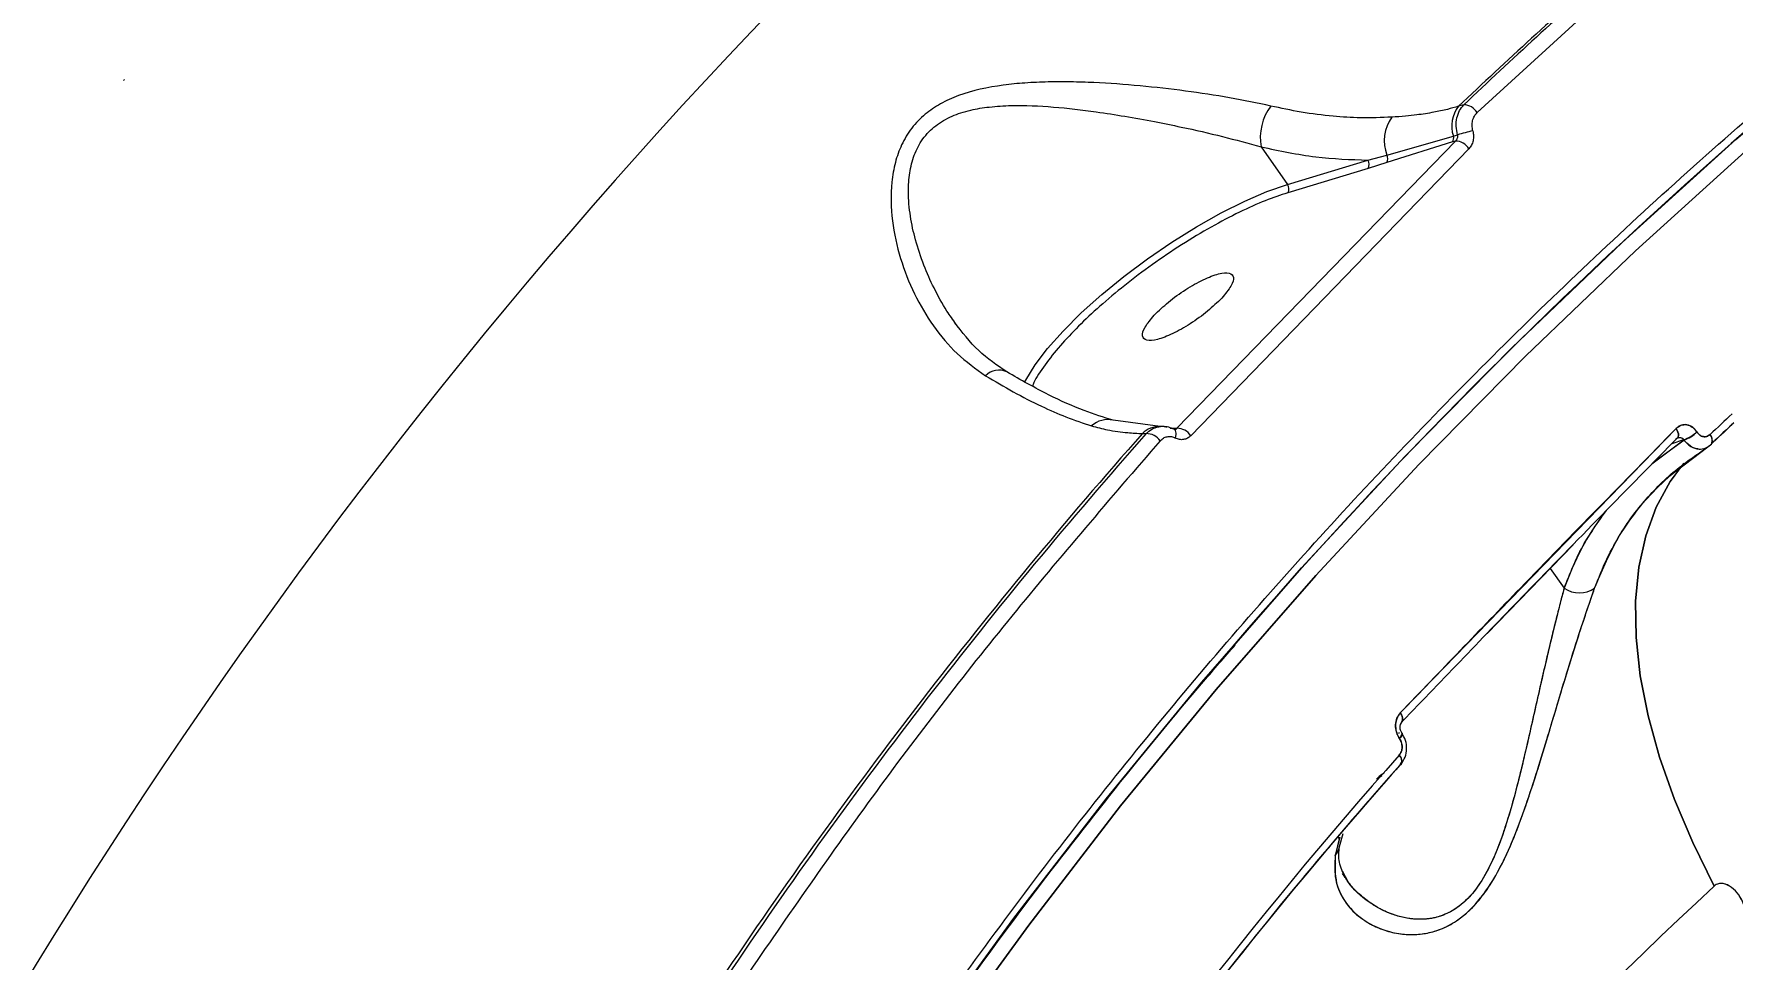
# Model space of a CAD drawing. Header units: millimetres. Extents: x -7083 to 7374, y -8368 to 7509.
# Drawn here: x 1750.2 to 1890.3, y -1265.2 to -1188.9 of the extents above; entities that cross this region are included whole.
import ezdxf

# ---------------------------------------------------------------- set-up
doc = ezdxf.new("R2010")
doc.units = ezdxf.units.MM
for name, color, linetype in [('DIKOM_ОБЪЕКТ', 7, 'Continuous'), ('DIKOM_РАЗМЕР_ЗОНА', 7, 'Continuous'), ('DIKOM_РАЗМЕР_ОБЪЕКТА', 7, 'Continuous')]:
    doc.layers.add(name, color=color, linetype=linetype)
doc.styles.add('style1', font='arial.ttf', dxfattribs={"width": 0.8})
doc.dimstyles.new('1-50', dxfattribs={"dimtxt": 300, "dimasz": 200, "dimexe": 100, "dimexo": 0, "dimgap": 100, "dimtad": 1, "dimtxsty": 'style1', "dimcen": 200, "dimclrd": 7, "dimclre": 7, "dimclrt": 7, "dimadec": 1, "dimazin": 2, "dimtfac": 1, "dimtmove": 0, "dimatfit": 2, "dimfxl": 0, "dimlwd": 25, "dimlwe": 18, "dimarcsym": 0})

# ---------------------------------------------------------------- blocks, each defined once
blk = doc.blocks.new('*D10')
at = {"layer": 'Defpoints', "color": 0, "transparency": 16777216}
for p in [(4593.55, 648.92), (-5583.43, 647.96), (4593.55, -5902.54)]:
    blk.add_point(p, dxfattribs=at)
at = {"layer": 'DIKOM_РАЗМЕР_ОБЪЕКТА', "color": 7, "lineweight": 18, "transparency": 16777216}
for p, q in [((4593.55, 648.92), (4593.55, -6002.54)), ((-5583.43, 647.96), (-5583.43, -6002.54))]:
    blk.add_line(p, q, dxfattribs=at)
at = {"layer": 'DIKOM_РАЗМЕР_ОБЪЕКТА', "color": 7, "lineweight": 25, "transparency": 16777216}
blk.add_line((-5383.43, -5902.54), (4393.55, -5902.54), dxfattribs=at)
at = {"layer": 'DIKOM_РАЗМЕР_ОБЪЕКТА', "color": 7, "transparency": 16777216}
for points in [[(-5383.43, -5869.2), (-5383.43, -5935.87), (-5583.43, -5902.54)], [(4393.55, -5869.2), (4393.55, -5935.87), (4593.55, -5902.54)]]:
    blk.add_solid(points, dxfattribs=at)
at = {"layer": 'DIKOM_РАЗМЕР_ОБЪЕКТА', "color": 7, "transparency": 16777216, "insert": (-226.13, -5649.37), "char_height": 300, "attachment_point": 5, "style": 'style1'}
blk.add_mtext('10150', dxfattribs=at)
blk = doc.blocks.new('*D11')
at = {"layer": 'Defpoints', "color": 0, "transparency": 16777216}
for p in [(-321.71, 5509.06), (-348.71, -4811.52), (5568.58, -4811.52)]:
    blk.add_point(p, dxfattribs=at)
at = {"layer": 'DIKOM_РАЗМЕР_ОБЪЕКТА', "color": 7, "lineweight": 18, "transparency": 16777216}
for p, q in [((-321.71, 5509.06), (5668.58, 5509.06)), ((-348.71, -4811.52), (5668.58, -4811.52))]:
    blk.add_line(p, q, dxfattribs=at)
at = {"layer": 'DIKOM_РАЗМЕР_ОБЪЕКТА', "color": 7, "lineweight": 25, "transparency": 16777216}
blk.add_line((5568.58, 5309.06), (5568.58, -4611.52), dxfattribs=at)
at = {"layer": 'DIKOM_РАЗМЕР_ОБЪЕКТА', "color": 7, "transparency": 16777216}
for points in [[(5535.25, 5309.06), (5601.91, 5309.06), (5568.58, 5509.06)], [(5535.25, -4611.52), (5601.91, -4611.52), (5568.58, -4811.52)]]:
    blk.add_solid(points, dxfattribs=at)
at = {"layer": 'DIKOM_РАЗМЕР_ОБЪЕКТА', "color": 7, "transparency": 16777216, "insert": (5315.31, 775.23), "char_height": 300, "attachment_point": 5, "rotation": 90, "style": 'style1'}
blk.add_mtext('10300', dxfattribs=at)
blk = doc.blocks.new('*D12')
at = {"layer": 'Defpoints', "color": 0, "transparency": 16777216}
for p in [(-621.71, 7509.06), (-373.6, -6811.53), (7273.89, -6811.53)]:
    blk.add_point(p, dxfattribs=at)
at = {"layer": 'DIKOM_РАЗМЕР_ЗОНА', "color": 7, "lineweight": 18, "transparency": 16777216}
for p, q in [((-621.71, 7509.06), (7373.89, 7509.06)), ((-373.6, -6811.53), (7373.89, -6811.53))]:
    blk.add_line(p, q, dxfattribs=at)
at = {"layer": 'DIKOM_РАЗМЕР_ЗОНА', "color": 7, "lineweight": 25, "transparency": 16777216}
blk.add_line((7273.89, 7309.06), (7273.89, -6611.53), dxfattribs=at)
at = {"layer": 'DIKOM_РАЗМЕР_ЗОНА', "color": 7, "transparency": 16777216}
for points in [[(7240.56, 7309.06), (7307.22, 7309.06), (7273.89, 7509.06)], [(7240.56, -6611.53), (7307.22, -6611.53), (7273.89, -6811.53)]]:
    blk.add_solid(points, dxfattribs=at)
at = {"layer": 'DIKOM_РАЗМЕР_ЗОНА', "color": 7, "transparency": 16777216, "insert": (7020.62, 1288.25), "char_height": 300, "attachment_point": 5, "rotation": 90, "style": 'style1'}
blk.add_mtext('14300', dxfattribs=at)
blk = doc.blocks.new('*D13')
at = {"layer": 'Defpoints', "color": 0, "transparency": 16777216}
for p in [(6593.53, 996.24), (-7083.43, 647.96), (6593.53, -8268.31)]:
    blk.add_point(p, dxfattribs=at)
at = {"layer": 'DIKOM_РАЗМЕР_ЗОНА', "color": 7, "lineweight": 18, "transparency": 16777216}
for p, q in [((6593.53, 996.24), (6593.53, -8368.31)), ((-7083.43, 647.96), (-7083.43, -8368.31))]:
    blk.add_line(p, q, dxfattribs=at)
at = {"layer": 'DIKOM_РАЗМЕР_ЗОНА', "color": 7, "lineweight": 25, "transparency": 16777216}
blk.add_line((-6883.43, -8268.31), (6393.53, -8268.31), dxfattribs=at)
at = {"layer": 'DIKOM_РАЗМЕР_ЗОНА', "color": 7, "transparency": 16777216}
for points in [[(-6883.43, -8234.97), (-6883.43, -8301.64), (-7083.43, -8268.31)], [(6393.53, -8234.97), (6393.53, -8301.64), (6593.53, -8268.31)]]:
    blk.add_solid(points, dxfattribs=at)
at = {"layer": 'DIKOM_РАЗМЕР_ЗОНА', "color": 7, "transparency": 16777216, "insert": (322.1, -8015.03), "char_height": 300, "attachment_point": 5, "style": 'style1'}
blk.add_mtext('13650', dxfattribs=at)

msp = doc.modelspace()

# ---------------------------------------------------------------- linework, layer by layer
at = {"layer": 'DIKOM_ОБЪЕКТ', "color": 7, "linetype": 'Continuous', "lineweight": 15}
for p, q in [((1881.348, -1184.333), (1869.307, -1195.346)), ((1757.633, -1192.685), (1757.722, -1192.616)), ((1868.215, -1194.694), (1867.777, -1194.824)), ((1844.544, -1221.394), (1867.512, -1197.69)), ((1861.862, -1198.85), (1867.348, -1197.281)), ((1867.512, -1197.69), (1867.271, -1197.763)), ((1867.348, -1197.281), (1867.687, -1197.178)), ((1868.625, -1198.326), (1845.676, -1222.011)), ((1851.48, -1198.171), (1853.664, -1201.275)), ((1860.29, -1199.264), (1861.862, -1198.85)), ((1867.271, -1197.763), (1861.849, -1199.463)), ((1853.664, -1201.275), (1860.29, -1199.264)), ((1860.309, -1199.95), (1853.683, -1201.961)), ((1861.849, -1199.463), (1860.309, -1199.95)), ((1843.152, -1221.241), (1839.289, -1220.738)), ((1843.369, -1221.243), (1843.151, -1221.241)), ((1843.983, -1221.383), (1844.486, -1221.394)), ((1844.331, -1221.496), (1844.295, -1221.478)), ((1844.355, -1221.501), (1844.331, -1221.496)), ((1844.486, -1221.394), (1844.544, -1221.394)), ((1862.972, -1244.88), (1885.724, -1221.413)), ((1841.692, -1221.831), (1842.005, -1221.835)), ((1886.36, -1222.362), (1883.724, -1224.346)), ((1883.862, -1224.204), (1886.36, -1222.362)), ((1885.13, -1225.372), (1888.353, -1222.917)), ((1886.346, -1222.341), (1885.36, -1222.669)), ((1885.855, -1222.186), (1885.851, -1222.187)), ((1886.36, -1222.362), (1886.346, -1222.341)), ((1887.444, -1221.699), (1887.429, -1221.677)), ((1887.429, -1221.677), (1887.444, -1221.699)), ((1888.168, -1223.045), (1888.56, -1222.761)), ((1885.042, -1225.455), (1884.797, -1225.683)), ((1877.228, -1231.002), (1870.125, -1238.328)), ((1875.332, -1232.957), (1876.485, -1234.596)), ((1862.617, -1245.793), (1862.602, -1245.793)), ((1862.902, -1246.529), (1862.814, -1246.58)), ((1863.114, -1246.552), (1863.1, -1246.531)), ((1862.895, -1246.982), (1862.91, -1247.003)), ((1862.91, -1247.003), (1862.895, -1246.982)), ((1862.934, -1249.192), (1863.073, -1248.949)), ((1863.071, -1248.965), (1862.934, -1249.192)), ((1861.453, -1250.077), (1861.328, -1250.152)), ((1857.987, -1255.134), (1857.606, -1256.658)), ((1857.958, -1255.168), (1857.606, -1256.658)), ((1857.953, -1255.912), (1858.245, -1254.825)), ((1857.611, -1256.75), (1857.593, -1256.587)), ((1857.607, -1257.31), (1857.641, -1257.358)), ((1858.184, -1258.13), (1858.547, -1258.646))]:
    msp.add_line(p, q, dxfattribs=at)
at = {"layer": 'DIKOM_ОБЪЕКТ', "color": 7, "linetype": 'Continuous', "lineweight": 15, "flags": 128}
for points in [[(1777.11, -1359.957), (1777.472, -1359.009), (1782.067, -1347.537), (1787.012, -1336.217), (1792.302, -1325.055), (1797.934, -1314.06), (1803.905, -1303.238), (1810.21, -1292.597), (1816.846, -1282.143), (1823.808, -1271.883), (1831.091, -1261.824), (1838.691, -1251.973), (1846.603, -1242.335), (1854.822, -1232.919), (1863.342, -1223.728), (1872.158, -1214.77), (1881.263, -1206.051), (1890.652, -1197.575), (1900.32, -1189.35), (1910.258, -1181.379), (1920.462, -1173.668), (1930.923, -1166.223)], [(1930.923, -1166.223), (1920.462, -1173.668), (1910.258, -1181.379), (1900.32, -1189.35), (1890.652, -1197.575), (1881.263, -1206.051), (1872.158, -1214.77), (1863.342, -1223.728), (1854.822, -1232.919), (1846.603, -1242.335), (1838.691, -1251.973), (1831.091, -1261.824), (1823.808, -1271.883), (1816.846, -1282.143), (1810.21, -1292.597), (1803.905, -1303.238), (1797.934, -1314.06), (1792.302, -1325.055), (1787.012, -1336.217), (1785.122, -1340.432)], [(1774.59, -1370.93), (1778.824, -1359.342), (1783.408, -1347.898), (1788.341, -1336.604), (1793.618, -1325.469), (1799.237, -1314.5), (1805.194, -1303.703), (1811.484, -1293.087), (1818.105, -1282.658), (1825.05, -1272.422), (1832.316, -1262.387), (1839.899, -1252.559), (1847.792, -1242.944), (1855.991, -1233.549), (1864.491, -1224.381), (1873.286, -1215.444), (1882.37, -1206.745), (1891.737, -1198.289), (1901.382, -1190.083), (1911.297, -1182.131), (1921.476, -1174.439), (1931.913, -1167.012)], [(1931.913, -1167.012), (1921.476, -1174.439), (1911.297, -1182.131), (1901.382, -1190.083), (1891.737, -1198.289), (1882.37, -1206.745), (1873.286, -1215.444), (1864.491, -1224.381), (1855.991, -1233.549), (1847.792, -1242.944), (1839.899, -1252.559), (1832.316, -1262.387), (1825.05, -1272.422), (1818.105, -1282.658), (1811.484, -1293.087), (1805.194, -1303.703), (1799.237, -1314.5), (1793.618, -1325.469), (1788.341, -1336.604), (1783.408, -1347.898), (1778.824, -1359.342), (1774.59, -1370.93)], [(1831.993, -1217.573), (1832.074, -1217.416), (1832.836, -1216.173), (1833.869, -1214.816), (1835.149, -1213.374), (1836.649, -1211.88), (1838.336, -1210.366), (1840.172, -1208.865), (1842.119, -1207.41), (1844.132, -1206.033), (1846.168, -1204.764), (1848.183, -1203.63), (1850.132, -1202.658), (1851.972, -1201.867), (1853.664, -1201.275)], [(1844.429, -1222.203), (1844.461, -1222.054), (1844.476, -1221.915), (1844.474, -1221.788), (1844.453, -1221.678), (1844.415, -1221.588), (1844.362, -1221.52), (1844.331, -1221.496)], [(1885.724, -1221.413), (1885.815, -1221.565), (1885.88, -1221.715), (1885.917, -1221.857), (1885.925, -1221.986), (1885.904, -1222.097), (1885.854, -1222.187), (1885.778, -1222.251), (1885.677, -1222.288)], [(1885.818, -1222.223), (1885.854, -1222.187), (1885.904, -1222.097), (1885.925, -1221.986), (1885.917, -1221.857), (1885.88, -1221.715), (1885.815, -1221.565), (1885.724, -1221.413)], [(1888.56, -1222.761), (1888.631, -1222.707), (1888.682, -1222.632), (1888.712, -1222.539), (1888.719, -1222.43), (1888.705, -1222.309), (1888.668, -1222.179), (1888.611, -1222.044), (1888.534, -1221.906)], [(1888.874, -1259.171), (1887.095, -1255.581), (1885.584, -1252.024), (1884.352, -1248.527), (1883.41, -1245.117), (1882.765, -1241.821), (1882.421, -1238.664), (1882.382, -1235.672), (1882.648, -1232.866), (1883.216, -1230.27), (1884.082, -1227.904), (1885.24, -1225.785), (1886.387, -1224.261)], [(1886.32, -1224.339), (1885.24, -1225.785), (1884.082, -1227.904), (1883.216, -1230.27), (1882.648, -1232.866), (1882.382, -1235.672), (1882.421, -1238.664), (1882.765, -1241.821), (1883.41, -1245.117), (1884.352, -1248.527), (1885.584, -1252.024), (1887.095, -1255.581), (1888.874, -1259.171)], [(1862.972, -1244.88), (1863.062, -1245.033), (1863.126, -1245.184), (1863.161, -1245.328), (1863.167, -1245.459), (1863.142, -1245.574), (1863.089, -1245.667), (1863.074, -1245.684)], [(1863.095, -1246.524), (1863.112, -1246.556), (1863.117, -1246.617), (1863.097, -1246.693), (1863.053, -1246.781), (1862.985, -1246.878), (1862.895, -1246.982)], [(1862.895, -1246.982), (1862.985, -1246.878), (1863.053, -1246.781), (1863.097, -1246.693), (1863.117, -1246.617), (1863.112, -1246.556), (1863.096, -1246.525)], [(1862.91, -1247.003), (1862.999, -1246.899), (1863.067, -1246.802), (1863.112, -1246.715), (1863.132, -1246.639), (1863.126, -1246.577), (1863.096, -1246.532), (1863.071, -1246.515)], [(1863.11, -1246.547), (1863.126, -1246.577), (1863.132, -1246.639), (1863.112, -1246.715), (1863.067, -1246.802), (1862.999, -1246.899), (1862.91, -1247.003)], [(1862.89, -1248.356), (1862.973, -1248.487), (1863.035, -1248.617), (1863.076, -1248.743), (1863.094, -1248.861), (1863.088, -1248.967), (1863.059, -1249.06), (1863.007, -1249.135), (1862.934, -1249.192)], [(1857.933, -1255.302), (1857.894, -1255.163), (1857.853, -1255.052)]]:
    msp.add_lwpolyline(points, dxfattribs=at)
at = {"layer": 'DIKOM_ОБЪЕКТ', "color": 7, "linetype": 'Continuous', "lineweight": 15}
for centre, radius, start, end in [((2141.286, -1504.165), 457.894, 131.22159, 153.47816), ((2175.618, -1522.113), 431.894, 124.51043, 139.10559), ((2171.884, -1515.071), 441.633, 131.38256, 133.51925), ((2172.105, -1514.822), 441.397, 131.3862, 133.5093), ((1855.786, -1197.424), 4.371, 143.16542, 189.8375), ((1869.828, -1196.448), 2.617, 141.6376, 198.55544), ((1868.177, -1195.996), 1.302, 29.89879, 88.34499), ((1864.931, -1197.664), 3.291, 143.84712, 201.1365), ((1866.847, -1197.449), 0.528, 323.45627, 18.51202), ((1867.486, -1199.029), 1.339, 31.63688, 88.88229), ((1911.493, -1363.348), 171.847, 104.33269, 104.76847), ((1861.372, -1199.147), 0.572, 326.45197, 31.20116), ((1859.827, -1199.62), 0.584, 325.59809, 37.54576), ((1853.201, -1201.631), 0.584, 325.59809, 37.54576), ((1829.852, -1218.135), 1.534, 65.1184, 135.31752), ((1838.818, -1222.59), 1.911, 76.04305, 133.29203), ((1843.14, -1223.31), 2.069, 89.65851, 134.39633), ((1844.202, -1221.078), 0.425, 285.5191, 311.95802), ((1844.565, -1222.701), 1.308, 31.84601, 90.91983), ((2174.461, -1525.051), 416.714, 132.98581, 133.32586), ((2174.281, -1525.688), 416.415, 132.98581, 133.32586), ((2174.375, -1525.523), 416.372, 132.98581, 133.32586), ((2157.216, -1501.261), 421.469, 138.47177, 146.22798), ((2157.438, -1501.013), 421.235, 138.48907, 146.21067), ((1842.041, -1223.177), 1.343, 33.97018, 91.54286), ((1885.473, -1219.7), 2.781, 288.28302, 314.70198), ((1885.488, -1219.722), 2.781, 288.27845, 314.701), ((1887.891, -1222.416), 0.82, 344.99188, 38.38994), ((1888.423, -1222.509), 0.286, 298.49348, 335.40902), ((1877.739, -1232.731), 2.247, 236.08591, 304.27997), ((1862.469, -1245.354), 0.692, 332.11609, 43.256), ((2161.756, -1513.241), 399.356, 138.44947, 146.25028), ((2161.681, -1513.723), 399.027, 138.44947, 146.25028), ((2161.599, -1513.897), 399.086, 138.44955, 146.20915), ((2164.59, -1516.396), 402.983, 138.46576, 140.74363), ((1862.329, -1248.863), 0.756, 345.22119, 42.14656), ((1862.79, -1248.93), 0.298, 298.82333, 335.03511), ((1856.402, -1255.644), 1.574, 319.92355, 349.78924), ((2153.071, -1543.883), 388.408, 132.85961, 151.84014)]:
    msp.add_arc(centre, radius, start, end, dxfattribs=at)
for points in [[(1773.207, -1369.806), (1775.686, -1363.026), (1780.642, -1349.465), (1789.44, -1329.694), (1799.215, -1310.391), (1810.044, -1291.632), (1821.882, -1273.447), (1834.71, -1255.872), (1848.501, -1238.943), (1863.229, -1222.696), (1878.859, -1207.157), (1895.379, -1192.378), (1912.685, -1178.313), (1924.898, -1169.619), (1931.005, -1165.272)], [(1842.672, -1212.066), (1843.043, -1211.702), (1843.785, -1210.975), (1845.267, -1209.912), (1846.747, -1209.078), (1848.038, -1208.588), (1848.936, -1208.52), (1849.297, -1208.887), (1849.103, -1209.621), (1848.528, -1210.307), (1848.241, -1210.649)], [(1848.241, -1210.649), (1847.869, -1211.013), (1847.127, -1211.741), (1845.646, -1212.804), (1844.166, -1213.638), (1842.874, -1214.128), (1841.976, -1214.195), (1841.616, -1213.829), (1841.809, -1213.094), (1842.384, -1212.409), (1842.672, -1212.066)], [(1843.154, -1222.427), (1839.033, -1227.214), (1830.789, -1236.789), (1819.253, -1251.741), (1812.139, -1262.073), (1808.581, -1267.239)]]:
    msp.add_open_spline(points, degree=3, dxfattribs=at)
for points, knots in [([(1852.288, -1194.804), (1851.173, -1194.567), (1848.941, -1194.094), (1845.265, -1193.545), (1841.498, -1193.115), (1838.316, -1192.885), (1835.786, -1192.804), (1833.885, -1192.806), (1832.028, -1192.884), (1829.506, -1193.131), (1827.111, -1193.64), (1825.028, -1194.577), (1823.711, -1195.466), (1822.612, -1196.604), (1821.794, -1197.965), (1821.26, -1199.478), (1820.897, -1201.58), (1820.979, -1204.287), (1821.668, -1207.405), (1822.824, -1210.339), (1824.396, -1212.987), (1826.335, -1215.328), (1827.951, -1216.479), (1828.761, -1217.056)], [0, 0, 0, 0, 0.0625464, 0.1251657, 0.187296, 0.249804, 0.2813355, 0.3121057, 0.3441762, 0.3746048, 0.4413068, 0.4713156, 0.4998737, 0.5309514, 0.5626947, 0.5929363, 0.6253971, 0.6880146, 0.7506769, 0.8129596, 0.8755926, 0.9376397, 1, 1, 1, 1]), ([(1826.315, -1212.792), (1826.063, -1212.439), (1825.391, -1211.5), (1824.499, -1209.873), (1823.619, -1207.908), (1822.96, -1205.924), (1822.514, -1203.885), (1822.348, -1202.024), (1822.456, -1200.32), (1822.821, -1198.831), (1823.522, -1197.48), (1824.591, -1196.377), (1825.725, -1195.728), (1826.728, -1195.353), (1827.746, -1195.073), (1829.128, -1194.848), (1831.398, -1194.711), (1834.354, -1194.843), (1837.498, -1195.21), (1840.28, -1195.644), (1842.625, -1196.068), (1845.328, -1196.619), (1848.336, -1197.3), (1850.432, -1197.881), (1851.48, -1198.171)], [0, 0, 0, 0, 0.0310953, 0.0826936, 0.1308258, 0.182037, 0.2282532, 0.2759179, 0.3122926, 0.3484721, 0.3848323, 0.4211524, 0.457394, 0.4751169, 0.4938554, 0.5277324, 0.5662968, 0.6385206, 0.7106919, 0.758855, 0.8090348, 0.8550873, 0.9275865, 1, 1, 1, 1]), ([(1862.274, -1195.722), (1861.416, -1195.755), (1859.838, -1195.815), (1857.326, -1195.657), (1854.861, -1195.351), (1853.123, -1194.981), (1852.288, -1194.804)], [0, 0, 0, 0, 0.2715045, 0.4993527, 0.7596927, 1, 1, 1, 1]), ([(1867.777, -1194.824), (1867.469, -1194.912), (1866.801, -1195.103), (1865.658, -1195.347), (1864.509, -1195.524), (1863.355, -1195.646), (1862.655, -1195.696), (1862.274, -1195.722)], [0, 0, 0, 0, 0.1767863, 0.3846307, 0.6416753, 0.8051907, 1, 1, 1, 1]), ([(1867.687, -1197.178), (1867.64, -1196.943), (1867.548, -1196.472), (1867.619, -1195.778), (1867.831, -1195.152), (1868.087, -1194.847), (1868.215, -1194.694)], [0, 0, 0, 0, 0.2512753, 0.5014618, 0.7510631, 1, 1, 1, 1]), ([(1868.952, -1196.85), (1868.925, -1196.708), (1868.872, -1196.425), (1868.923, -1196.005), (1869.061, -1195.626), (1869.225, -1195.44), (1869.307, -1195.346)], [0, 0, 0, 0, 0.2507096, 0.500662, 0.7504614, 1, 1, 1, 1]), ([(1867.687, -1197.178), (1867.693, -1197.225), (1867.706, -1197.319), (1867.675, -1197.46), (1867.612, -1197.59), (1867.545, -1197.656), (1867.512, -1197.69)], [0, 0, 0, 0, 0.2438564, 0.4914421, 0.7434148, 1, 1, 1, 1]), ([(1868.952, -1196.85), (1868.978, -1196.988), (1869.031, -1197.263), (1868.985, -1197.672), (1868.856, -1198.045), (1868.702, -1198.233), (1868.625, -1198.326)], [0, 0, 0, 0, 0.2504933, 0.5005423, 0.7504401, 1, 1, 1, 1]), ([(1851.48, -1198.171), (1852.999, -1198.49), (1856.029, -1199.128), (1858.872, -1199.219), (1860.29, -1199.264)], [0, 0, 0, 0, 0.5013551, 1, 1, 1, 1]), ([(1853.683, -1201.961), (1853.078, -1202.163), (1851.841, -1202.577), (1849.696, -1203.541), (1847.366, -1204.763), (1844.93, -1206.228), (1842.512, -1207.862), (1840.229, -1209.583), (1838.177, -1211.304), (1836.391, -1212.98), (1834.851, -1214.615), (1833.615, -1216.181), (1832.856, -1217.305), (1832.661, -1217.815), (1832.626, -1217.907)], [0, 0, 0, 0, 0.0845572, 0.1731506, 0.264655, 0.3576875, 0.45072, 0.5422244, 0.6308178, 0.715375, 0.7999322, 0.8885256, 0.98003, 1, 1, 1, 1]), ([(1830.501, -1216.746), (1829.703, -1216.203), (1828.099, -1215.113), (1826.824, -1213.466), (1826.184, -1212.639)], [0, 0, 0, 0, 0.4977793, 1, 1, 1, 1]), ([(1828.761, -1217.056), (1829.524, -1217.512), (1831.101, -1218.454), (1833.303, -1219.569), (1835.478, -1220.53), (1836.804, -1220.967), (1837.507, -1221.199)], [0, 0, 0, 0, 0.242581, 0.5016301, 0.7354752, 1, 1, 1, 1]), ([(1839.285, -1220.737), (1838.496, -1220.489), (1836.826, -1219.963), (1833.894, -1218.668), (1831.667, -1217.407), (1830.501, -1216.746)], [0, 0, 0, 0, 0.2988799, 0.6330194, 1, 1, 1, 1]), ([(1773.207, -1369.806), (1768.113, -1365.766), (1757.915, -1357.68), (1741.685, -1345.945), (1724.807, -1334.527), (1707.254, -1323.487), (1689.089, -1312.849), (1670.353, -1302.646), (1651.097, -1292.909), (1631.37, -1283.666), (1611.226, -1274.945), (1593.03, -1267.696), (1576.903, -1261.721), (1562.901, -1256.841), (1548.665, -1252.191), (1534.211, -1247.786), (1519.555, -1243.641), (1504.714, -1239.769), (1487.676, -1235.702), (1468.413, -1231.619), (1446.943, -1227.752), (1425.314, -1224.559), (1403.599, -1222.08), (1386.711, -1220.736), (1374.601, -1220.063), (1367.215, -1219.744), (1359.846, -1219.52), (1352.498, -1219.391), (1345.174, -1219.359), (1337.878, -1219.425), (1326.337, -1219.687), (1310.685, -1220.455), (1291.819, -1222.149), (1273.908, -1224.502), (1256.964, -1227.449), (1240.476, -1231.074), (1224.505, -1235.387), (1209.11, -1240.393), (1194.354, -1246.095), (1180.299, -1252.496), (1167.005, -1259.595), (1154.535, -1267.386), (1142.949, -1275.865), (1132.309, -1285.021), (1122.666, -1294.84), (1114.106, -1305.317), (1106.574, -1316.391), (1102.572, -1324.234), (1100.562, -1328.171)], [0, 0, 0, 0, 0.0248239, 0.0496902, 0.074599, 0.0995502, 0.1245438, 0.1495798, 0.1746582, 0.1997791, 0.2249424, 0.2501481, 0.2668666, 0.2837596, 0.3008272, 0.3180694, 0.3354861, 0.3530774, 0.3708432, 0.3960072, 0.4215132, 0.4473613, 0.4735514, 0.5000836, 0.5092169, 0.5183856, 0.5275897, 0.5368291, 0.5461038, 0.5554139, 0.5647593, 0.5906387, 0.6167852, 0.6407872, 0.66501, 0.6894536, 0.714118, 0.7390032, 0.7641093, 0.7894361, 0.8149838, 0.8407523, 0.8667415, 0.8929516, 0.9193825, 0.9460342, 0.9729067, 1, 1, 1, 1]), ([(1100.142, -1329.485), (1102.164, -1325.546), (1106.191, -1317.698), (1113.764, -1306.62), (1122.367, -1296.14), (1132.057, -1286.322), (1142.744, -1277.17), (1154.379, -1268.698), (1166.899, -1260.916), (1180.244, -1253.829), (1194.35, -1247.443), (1209.157, -1241.757), (1224.603, -1236.77), (1240.625, -1232.479), (1257.162, -1228.877), (1274.155, -1225.956), (1291.542, -1223.705), (1309.267, -1222.113), (1327.271, -1221.165), (1345.5, -1220.847), (1363.899, -1221.141), (1379.168, -1221.873), (1391.171, -1222.721), (1399.854, -1223.457), (1408.536, -1224.315), (1417.214, -1225.29), (1425.881, -1226.381), (1434.534, -1227.587), (1445.541, -1229.265), (1458.891, -1231.546), (1474.554, -1234.59), (1491.938, -1238.372), (1510.979, -1243.027), (1531.576, -1248.698), (1551.783, -1254.882), (1571.554, -1261.537), (1589.449, -1268.11), (1605.572, -1274.475), (1620.045, -1280.542), (1634.32, -1286.883), (1648.379, -1293.488), (1662.201, -1300.345), (1675.768, -1307.445), (1690.832, -1315.753), (1707.226, -1325.374), (1724.739, -1336.411), (1741.577, -1347.823), (1757.768, -1359.552), (1767.941, -1367.633), (1773.023, -1371.67)], [0, 0, 0, 0, 0.0271357, 0.0540498, 0.0807422, 0.1072129, 0.1334621, 0.1594895, 0.1852953, 0.2108795, 0.236242, 0.2613828, 0.286302, 0.3109995, 0.3354753, 0.3597295, 0.383762, 0.4075729, 0.4311621, 0.4545296, 0.4776754, 0.5005996, 0.5112386, 0.521823, 0.5323528, 0.5428281, 0.5532487, 0.5636148, 0.5739263, 0.5926881, 0.6112666, 0.6296615, 0.6544487, 0.6788949, 0.7030001, 0.7267642, 0.7501873, 0.7681706, 0.7861326, 0.8040731, 0.8219923, 0.83989, 0.8577663, 0.8756213, 0.9005809, 0.9254986, 0.9503743, 0.9752081, 1, 1, 1, 1]), ([(1772.998, -1371.166), (1771.478, -1369.94), (1768.622, -1367.637), (1764.547, -1364.438), (1761.008, -1361.706), (1758.024, -1359.438), (1755.496, -1357.54), (1750.402, -1353.756), (1742.757, -1348.239), (1732.299, -1341.03), (1719.239, -1332.409), (1702.98, -1322.304), (1683.856, -1311.306), (1664.774, -1301.124), (1645.848, -1291.736), (1626.519, -1282.842), (1606.85, -1274.469), (1586.884, -1266.636), (1566.669, -1259.36), (1546.256, -1252.662), (1525.684, -1246.552), (1505.021, -1241.054), (1484.327, -1236.183), (1463.667, -1231.952), (1443.082, -1228.371), (1422.624, -1225.448), (1402.337, -1223.189), (1382.275, -1221.602), (1362.499, -1220.693), (1343.07, -1220.462), (1324.04, -1220.911), (1305.447, -1222.037), (1287.341, -1223.84), (1269.51, -1226.348), (1252.661, -1229.474), (1236.289, -1233.276), (1220.797, -1237.645), (1205.68, -1242.765), (1191.435, -1248.46), (1177.974, -1254.766), (1165.325, -1261.667), (1153.531, -1269.142), (1142.868, -1276.992), (1133.297, -1285.149), (1124.766, -1293.563), (1117.946, -1301.402), (1112.562, -1308.476), (1109.402, -1313.124), (1107.41, -1316.278), (1106.335, -1318.033), (1105.107, -1320.111), (1103.664, -1322.672), (1102.157, -1325.483), (1101.188, -1327.462), (1100.728, -1328.4)], [0, 0, 0, 0, 0.0075121, 0.0141073, 0.019775, 0.0245004, 0.0282899, 0.0317, 0.0483709, 0.0634878, 0.0786048, 0.1055966, 0.132588, 0.1571272, 0.1817144, 0.2062723, 0.23081, 0.2553477, 0.2798856, 0.3044229, 0.3289693, 0.3535649, 0.3781066, 0.4026444, 0.4271827, 0.4517212, 0.4762599, 0.5008329, 0.5254076, 0.5499474, 0.5744872, 0.5990277, 0.6235687, 0.6481143, 0.6737405, 0.6966303, 0.7218029, 0.7463521, 0.7708973, 0.7954432, 0.8200102, 0.8446075, 0.8691575, 0.892071, 0.9149859, 0.9379011, 0.9530265, 0.96798, 0.9717711, 0.9756384, 0.9804794, 0.9864652, 0.9935843, 1, 1, 1, 1]), ([(1837.507, -1221.199), (1837.942, -1221.313), (1838.963, -1221.583), (1840.399, -1221.768), (1841.296, -1221.812), (1841.692, -1221.831)], [0, 0, 0, 0, 0.2924979, 0.6878074, 1, 1, 1, 1]), ([(1842.005, -1221.835), (1842.158, -1221.698), (1842.465, -1221.425), (1843.033, -1221.25), (1843.461, -1221.205), (1843.677, -1221.281), (1843.7, -1221.289)], [0, 0, 0, 0, 0.3199921, 0.6402112, 0.9616736, 1, 1, 1, 1]), ([(1844.331, -1221.496), (1844.179, -1221.425), (1843.871, -1221.282), (1843.54, -1221.256), (1843.373, -1221.243)], [0, 0, 0, 0, 0.495061, 1, 1, 1, 1]), ([(1844.544, -1221.394), (1844.525, -1221.418), (1844.486, -1221.467), (1844.427, -1221.5), (1844.386, -1221.498), (1844.378, -1221.497)], [0, 0, 0, 0, 0.4527373, 0.8913551, 1, 1, 1, 1]), ([(1885.724, -1221.413), (1881.422, -1225.806), (1873.739, -1233.651), (1866.262, -1241.449), (1862.972, -1244.88)], [0, 0, 0, 0, 0.559995, 1, 1, 1, 1]), ([(1885.724, -1221.413), (1885.855, -1221.31), (1886.115, -1221.105), (1886.601, -1221.068), (1886.99, -1221.225), (1887.263, -1221.451), (1887.374, -1221.602), (1887.429, -1221.677)], [0, 0, 0, 0, 0.2497295, 0.4991926, 0.7485103, 0.8742091, 1, 1, 1, 1]), ([(1887.429, -1221.677), (1887.295, -1221.519), (1887.027, -1221.202), (1886.519, -1221.061), (1886.065, -1221.136), (1885.838, -1221.321), (1885.724, -1221.413)], [0, 0, 0, 0, 0.2797809, 0.559625, 0.7797346, 1, 1, 1, 1]), ([(1843.154, -1222.427), (1843.241, -1222.345), (1843.413, -1222.182), (1843.739, -1222.07), (1844.088, -1222.061), (1844.315, -1222.156), (1844.429, -1222.203)], [0, 0, 0, 0, 0.2507203, 0.5007149, 0.7505403, 1, 1, 1, 1]), ([(1845.676, -1222.011), (1845.589, -1222.087), (1845.417, -1222.238), (1845.098, -1222.338), (1844.759, -1222.341), (1844.539, -1222.249), (1844.429, -1222.203)], [0, 0, 0, 0, 0.2504764, 0.5005809, 0.7505156, 1, 1, 1, 1]), ([(1863.133, -1245.597), (1866.517, -1242.067), (1873.998, -1234.265), (1881.685, -1226.418), (1885.894, -1222.121)], [0, 0, 0, 0, 0.452482, 1, 1, 1, 1]), ([(1885.862, -1222.188), (1885.868, -1222.184), (1885.94, -1222.144), (1886.08, -1222.151), (1886.247, -1222.211), (1886.313, -1222.298), (1886.346, -1222.341)], [0, 0, 0, 0, 0.0382972, 0.4232942, 0.7135923, 1, 1, 1, 1]), ([(1885.866, -1222.183), (1885.868, -1222.182), (1885.919, -1222.153), (1886.015, -1222.152), (1886.132, -1222.168), (1886.219, -1222.207), (1886.293, -1222.264), (1886.328, -1222.315), (1886.346, -1222.341)], [0, 0, 0, 0, 0.0075429, 0.3095258, 0.4905941, 0.6646635, 0.8337375, 1, 1, 1, 1]), ([(1887.535, -1223.085), (1887.513, -1223.086), (1887.294, -1223.102), (1886.85, -1222.876), (1886.523, -1222.534), (1886.36, -1222.362)], [0, 0, 0, 0, 0.0541735, 0.5269549, 1, 1, 1, 1]), ([(1886.36, -1222.362), (1886.545, -1222.557), (1886.918, -1222.949), (1887.57, -1223.145), (1888.143, -1223.08), (1888.421, -1222.867), (1888.56, -1222.761)], [0, 0, 0, 0, 0.2784772, 0.5592414, 0.780374, 1, 1, 1, 1]), ([(1888.534, -1221.906), (1888.438, -1221.975), (1888.245, -1222.111), (1887.918, -1222.09), (1887.638, -1221.945), (1887.509, -1221.781), (1887.444, -1221.699)], [0, 0, 0, 0, 0.2787485, 0.5585837, 0.7792918, 1, 1, 1, 1]), ([(1887.444, -1221.699), (1887.518, -1221.791), (1887.668, -1221.974), (1887.967, -1222.102), (1888.278, -1222.093), (1888.448, -1221.969), (1888.534, -1221.906)], [0, 0, 0, 0, 0.2503241, 0.4998674, 0.7496178, 1, 1, 1, 1]), ([(1879.004, -1234.588), (1879.323, -1233.776), (1879.954, -1232.169), (1881.191, -1229.971), (1882.89, -1227.582), (1885.12, -1225.164), (1887.182, -1223.735), (1888.172, -1223.05)], [0, 0, 0, 0, 0.1712123, 0.3386579, 0.5041354, 0.76216, 1, 1, 1, 1]), ([(1879.004, -1234.588), (1879.573, -1233.235), (1880.709, -1230.537), (1882.917, -1227.458), (1884.633, -1225.863), (1885.301, -1225.242)], [0, 0, 0, 0, 0.380433, 0.7589072, 1, 1, 1, 1]), ([(1876.485, -1234.596), (1876.987, -1233.33), (1877.904, -1231.019), (1879.331, -1229.068), (1879.976, -1228.186)], [0, 0, 0, 0, 0.5480116, 1, 1, 1, 1]), ([(1879.745, -1228.423), (1879.102, -1229.364), (1877.798, -1231.272), (1876.926, -1233.479), (1876.485, -1234.596)], [0, 0, 0, 0, 0.4936671, 1, 1, 1, 1]), ([(1857.606, -1256.658), (1857.571, -1257.259), (1857.5, -1258.462), (1858.048, -1259.978), (1859, -1261.274), (1860.212, -1262.194), (1861.511, -1262.793), (1862.774, -1263.123), (1864.07, -1263.212), (1865.324, -1263.058), (1866.53, -1262.676), (1867.739, -1262.007), (1868.929, -1260.99), (1870.031, -1259.653), (1870.997, -1258.084), (1871.857, -1256.34), (1872.854, -1253.934), (1873.92, -1250.823), (1875.037, -1247.178), (1876.085, -1243.652), (1877.094, -1240.329), (1878.083, -1237.227), (1878.697, -1235.468), (1879.004, -1234.588)], [0, 0, 0, 0, 0.0625376, 0.1251421, 0.1872076, 0.2492824, 0.2914865, 0.3335157, 0.374211, 0.406806, 0.4368901, 0.4690113, 0.4996824, 0.5303838, 0.5625172, 0.5926074, 0.6252126, 0.6878464, 0.75046, 0.8126808, 0.8753094, 0.937553, 1, 1, 1, 1]), ([(1857.606, -1256.658), (1857.582, -1257.44), (1857.534, -1259.007), (1858.567, -1260.861), (1860.032, -1262.124), (1861.663, -1262.861), (1863.225, -1263.206), (1864.998, -1263.173), (1866.951, -1262.568), (1868.955, -1261.089), (1870.708, -1258.709), (1872.089, -1255.882), (1873.214, -1252.923), (1874.186, -1249.96), (1875.266, -1246.419), (1876.453, -1242.413), (1877.78, -1238.123), (1878.597, -1235.764), (1879.004, -1234.588)], [0, 0, 0, 0, 0.0823489, 0.1648002, 0.2471008, 0.2971602, 0.3471544, 0.3976845, 0.4484649, 0.4996128, 0.5507894, 0.6016077, 0.6522516, 0.7025844, 0.7526008, 0.8352408, 0.9178404, 1, 1, 1, 1]), ([(1876.485, -1234.596), (1876.177, -1235.773), (1875.559, -1238.135), (1874.579, -1242.363), (1873.656, -1246.516), (1872.736, -1250.451), (1871.871, -1253.645), (1870.916, -1256.36), (1869.887, -1258.519), (1868.575, -1260.299), (1867.055, -1261.426), (1865.511, -1261.912), (1863.799, -1261.947), (1862.023, -1261.479), (1860.176, -1260.423), (1858.823, -1259.248), (1858.366, -1258.253), (1858.232, -1257.961)], [0, 0, 0, 0, 0.0964412, 0.1936269, 0.2906267, 0.3635643, 0.4359778, 0.4837469, 0.5307908, 0.5771468, 0.6234841, 0.6704926, 0.7182699, 0.7902993, 0.8631782, 0.9597802, 1, 1, 1, 1]), ([(1876.485, -1234.596), (1876.375, -1235.007), (1876.149, -1235.855), (1875.803, -1237.217), (1875.444, -1238.679), (1875.055, -1240.316), (1874.605, -1242.276), (1874.108, -1244.474), (1873.576, -1246.844), (1873.033, -1249.182), (1872.442, -1251.55), (1871.824, -1253.728), (1871.16, -1255.68), (1870.445, -1257.388), (1869.597, -1258.935), (1868.562, -1260.254), (1867.406, -1261.184), (1866.237, -1261.711), (1865.089, -1261.93), (1864.01, -1261.916), (1862.976, -1261.728), (1862.042, -1261.415), (1861.16, -1260.991), (1860.267, -1260.429), (1859.395, -1259.683), (1858.742, -1258.971), (1858.465, -1258.501), (1858.39, -1258.373)], [0, 0, 0, 0, 0.0356742, 0.0734462, 0.1084325, 0.1466542, 0.1920545, 0.2446752, 0.2934589, 0.34528, 0.3922584, 0.4406382, 0.479814, 0.5142584, 0.5511923, 0.5880044, 0.6245165, 0.6611487, 0.6963893, 0.7339791, 0.769626, 0.8073699, 0.8421698, 0.8807534, 0.9306911, 0.9810953, 1, 1, 1, 1]), ([(1773.499, -1370.399), (1773.645, -1369.962), (1774.979, -1365.976), (1777.782, -1358.542), (1781.925, -1348.108), (1786.391, -1337.8), (1791.14, -1327.609), (1796.182, -1317.544), (1801.511, -1307.612), (1807.126, -1297.817), (1813.026, -1288.165), (1819.206, -1278.663), (1825.666, -1269.316), (1832.398, -1260.127), (1839.421, -1251.117), (1845.075, -1244.166), (1848.474, -1240.285), (1849.351, -1239.283)], [0, 0, 0, 0, 0.0090694, 0.0828399, 0.1566858, 0.2306076, 0.3046056, 0.3786799, 0.4528308, 0.5270584, 0.6013626, 0.6757433, 0.7502004, 0.8247337, 0.8993428, 0.9740274, 1, 1, 1, 1]), ([(1862.972, -1244.88), (1862.859, -1245.036), (1862.633, -1245.347), (1862.556, -1245.965), (1862.647, -1246.538), (1862.813, -1246.834), (1862.895, -1246.982)], [0, 0, 0, 0, 0.279515, 0.5589463, 0.7793103, 1, 1, 1, 1]), ([(1862.895, -1246.982), (1862.846, -1246.9), (1862.746, -1246.738), (1862.614, -1246.366), (1862.556, -1245.868), (1862.665, -1245.291), (1862.87, -1245.017), (1862.972, -1244.88)], [0, 0, 0, 0, 0.1257369, 0.251488, 0.5008063, 0.75027, 1, 1, 1, 1]), ([(1863.096, -1246.526), (1863.074, -1246.49), (1863.03, -1246.417), (1862.985, -1246.295), (1862.958, -1246.169), (1862.95, -1246.045), (1862.96, -1245.931), (1862.994, -1245.793), (1863.044, -1245.725), (1863.078, -1245.68)], [0, 0, 0, 0, 0.1266662, 0.2525873, 0.3778956, 0.5031283, 0.6286042, 0.7531362, 1, 1, 1, 1]), ([(1863.033, -1249.103), (1863.159, -1248.921), (1863.411, -1248.558), (1863.525, -1247.852), (1863.438, -1247.14), (1863.219, -1246.743), (1863.11, -1246.547)], [0, 0, 0, 0, 0.2548928, 0.5072408, 0.7558037, 1, 1, 1, 1]), ([(1862.91, -1247.003), (1862.975, -1247.125), (1863.107, -1247.368), (1863.135, -1247.775), (1863.058, -1248.121), (1862.946, -1248.277), (1862.89, -1248.356)], [0, 0, 0, 0, 0.2797673, 0.559852, 0.7798294, 1, 1, 1, 1]), ([(1862.89, -1248.356), (1862.953, -1248.265), (1863.079, -1248.084), (1863.137, -1247.712), (1863.089, -1247.326), (1862.969, -1247.111), (1862.91, -1247.003)], [0, 0, 0, 0, 0.2500201, 0.4999143, 0.7497084, 1, 1, 1, 1]), ([(1861.624, -1249.873), (1861.583, -1249.893), (1861.343, -1250.013), (1861.153, -1250.191), (1860.995, -1250.338)], [0, 0, 0, 0, 0.1708304, 1, 1, 1, 1]), ([(1858.427, -1258.47), (1858.225, -1258.052), (1857.821, -1257.213), (1857.909, -1256.346), (1857.953, -1255.912)], [0, 0, 0, 0, 0.4983711, 1, 1, 1, 1]), ([(1891.316, -1260.709), (1891.315, -1260.706), (1891.307, -1260.687), (1891.189, -1260.398), (1890.9, -1259.859), (1890.333, -1259.242), (1889.731, -1258.949), (1889.287, -1258.954), (1889.038, -1259.041), (1888.929, -1259.128), (1888.874, -1259.171)], [0, 0, 0, 0, 0.0018569, 0.0164364, 0.25034, 0.5000441, 0.7457649, 0.8745391, 0.9368619, 1, 1, 1, 1]), ([(1891.316, -1260.709), (1891.184, -1260.428), (1890.921, -1259.868), (1890.421, -1259.34), (1889.966, -1259.062), (1889.597, -1258.95), (1889.282, -1258.955), (1889.036, -1259.042), (1888.927, -1259.129), (1888.874, -1259.171)], [0, 0, 0, 0, 0.2499239, 0.4993362, 0.6284324, 0.7497095, 0.8745748, 0.9390426, 1, 1, 1, 1])]:
    msp.add_open_spline(points, degree=3, knots=knots, dxfattribs=at)

# ---------------------------------------------------------------- dimensions: what is measured, and where the dimension line sits
at = {"layer": 'DIKOM_РАЗМЕР_ЗОНА'}
dim = msp.add_linear_dim(base=(7273.891, -6811.526), p1=(-621.712, 7509.064), p2=(-373.605, -6811.526), angle=90, text='14300', dimstyle='1-50', dxfattribs=at)
dim.commit()
dim.dimension.update_dxf_attribs({"geometry": '*D12', "text_midpoint": (7273.891, 1288.251), "dimtype": 160})
dim = msp.add_linear_dim(base=(6593.528, -8268.308), p1=(-7083.425, 647.956), p2=(6593.528, 996.237), text='13650', dimstyle='1-50', dxfattribs=at)
dim.commit()
dim.dimension.update_dxf_attribs({"geometry": '*D13', "text_midpoint": (322.101, -8268.308), "dimtype": 160})
at = {"layer": 'DIKOM_РАЗМЕР_ОБЪЕКТА'}
dim = msp.add_linear_dim(base=(5568.58, -4811.525), p1=(-321.712, 5509.064), p2=(-348.712, -4811.525), angle=90, text='10300', dimstyle='1-50', dxfattribs=at)
dim.commit()
dim.dimension.update_dxf_attribs({"geometry": '*D11', "text_midpoint": (5568.58, 775.227), "dimtype": 160})
dim = msp.add_linear_dim(base=(4593.55, -5902.538), p1=(-5583.425, 647.956), p2=(4593.55, 648.921), text='10150', dimstyle='1-50', dxfattribs=at)
dim.commit()
dim.dimension.update_dxf_attribs({"geometry": '*D10', "text_midpoint": (-226.127, -5902.538), "dimtype": 160})

doc.saveas('drawing.dxf')
